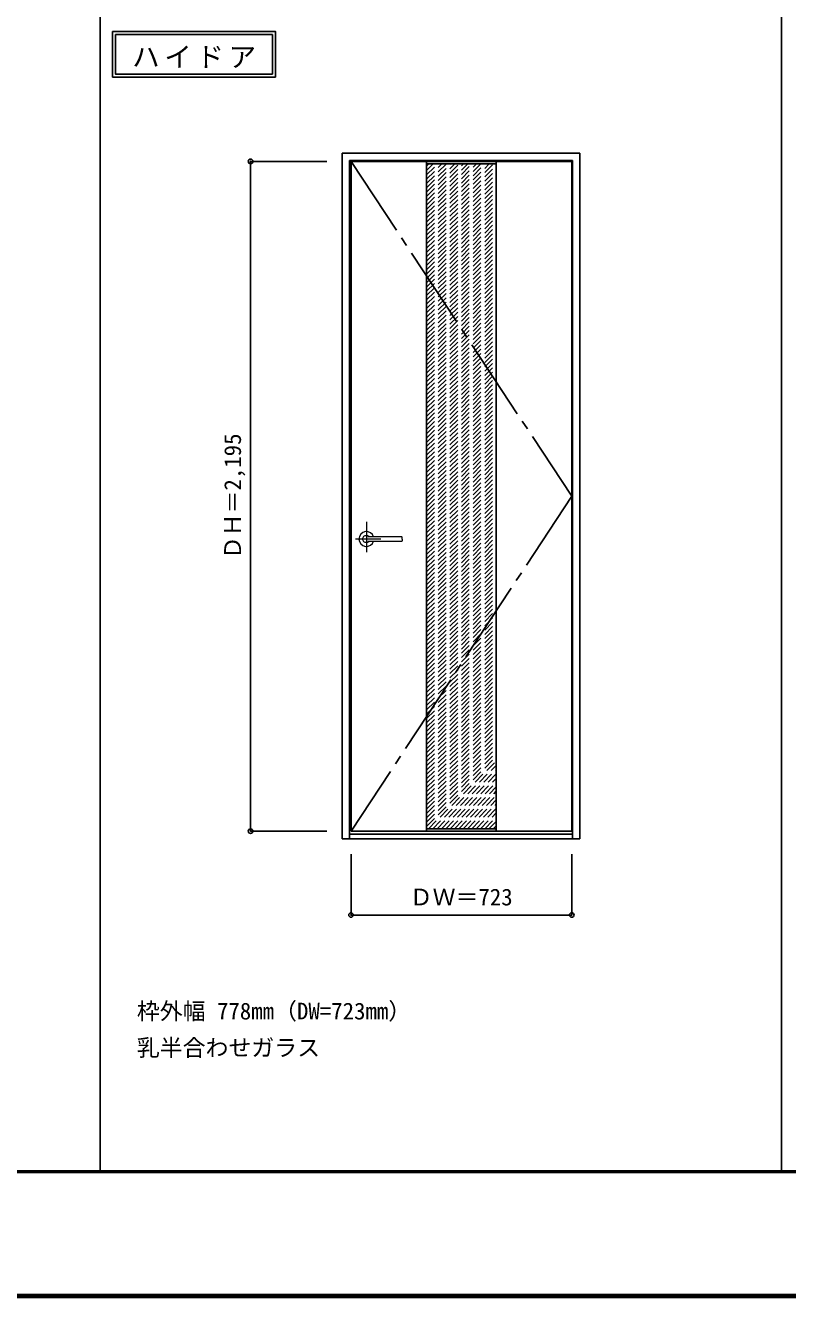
# Model space of a CAD drawing. Units: millimetres, scale not verified. Extents: x -6000 to 5700, y -4307 to 4175.
# Drawn here: x -3503 to -1007, y -4205 to -36 of the extents above; entities that cross this region are included whole.
import ezdxf
from ezdxf.enums import TextEntityAlignment as Align

# ---------------------------------------------------------------- set-up
doc = ezdxf.new("R2010")
doc.units = ezdxf.units.MM
doc.header["$LTSCALE"] = 30
doc.header["$PDMODE"] = 32
doc.header["$PDSIZE"] = 15
for name, pattern in [('CHAIN1', [8, 5, -1, 1, -1]), ('CHAIN2', [12, 9, -1, 1, -1]), ('DASHED1', [1.8, 1.2, -0.6])]:
    doc.linetypes.add(name, pattern=pattern)
for name, color, linetype in [('0-2_扉', 3, 'Continuous'), ('0-3_仕上げ', 3, 'Continuous'), ('0-4_枠', 3, 'Continuous'), ('0-7', 7, 'CHAIN2'), ('0-A_文字', 7, 'Continuous'), ('0-B_寸法', 7, 'Continuous'), ('0-C_ハッチ', 4, 'DASHED1'), ('F-1_枠', 6, 'Continuous')]:
    doc.layers.add(name, color=color, linetype=linetype)
doc.layers.add('0-5_レバー', color=7, linetype='Continuous', lineweight=18)
doc.styles.add('ＭＳ ゴシック', font='')
doc.styles.get('ＭＳ ゴシック').set_extended_font_data('MS Gothic')

msp = doc.modelspace()

# ---------------------------------------------------------------- linework, layer by layer
at = {"layer": '0-2_扉'}
for p, q in [((-2436.8, -481.25), (-1713.8, -481.25)), ((-2436.8, -2676.25), (-2436.8, -481.25)), ((-1713.8, -2676.25), (-1713.8, -481.25)), ((-2436.8, -2676.25), (-1713.8, -2676.25))]:
    msp.add_line(p, q, dxfattribs=at)
at = {"layer": '0-3_仕上げ'}
for p, q in [((-2189.3, -481.25), (-2189.3, -2676.25)), ((-1961.3, -481.25), (-1961.3, -2676.25))]:
    msp.add_line(p, q, dxfattribs=at)
at = {"layer": '0-3_仕上げ', "color": 7}
for p, q in [((-2189.3, -489.25), (-1961.3, -489.25)), ((-2189.3, -2668.25), (-1961.3, -2668.25))]:
    msp.add_line(p, q, dxfattribs=at)
at = {"layer": '0-4_枠'}
for p, q in [((-2465.8, -454.25), (-1687.8, -454.25)), ((-2465.8, -2701.25), (-2465.8, -454.25)), ((-1687.8, -2701.25), (-1687.8, -454.25)), ((-2441.8, -478.25), (-1711.8, -478.25)), ((-2441.8, -2701.25), (-2441.8, -478.25)), ((-1711.8, -2701.25), (-1711.8, -478.25)), ((-2465.8, -2701.25), (-1687.8, -2701.25)), ((-2441.8, -2686.25), (-1711.8, -2686.25))]:
    msp.add_line(p, q, dxfattribs=at)
at = {"layer": '0-5_レバー', "color": 4, "linetype": 'CHAIN1'}
for p, q in [((-2386.3, -1662.29), (-2386.3, -1762.14)), ((-2339.5, -1718.75), (-2422.52, -1718.75))]:
    msp.add_line(p, q, dxfattribs=at)
at = {"layer": '0-5_レバー'}
for q in [(-2269.3, -1713.26), (-2269.3, -1724.25)]:
    msp.add_line((-2269.3, -1718.75), q, dxfattribs=at)
for points in [[(-2376.34, -1711.76), (-2377.11, -1710.97), (-2379.08, -1709.6), (-2381.32, -1708.59), (-2383.76, -1707.96), (-2386.3, -1707.75), (-2388.84, -1707.96), (-2391.27, -1708.59), (-2393.52, -1709.6), (-2395.49, -1710.97), (-2397.11, -1712.64), (-2398.31, -1714.54), (-2399.05, -1716.6), (-2399.3, -1718.75), (-2399.05, -1720.9), (-2398.31, -1722.96), (-2397.11, -1724.86), (-2395.49, -1726.53), (-2393.52, -1727.9), (-2391.27, -1728.91), (-2388.84, -1729.54), (-2386.3, -1729.75), (-2383.76, -1729.54), (-2381.32, -1728.91), (-2379.08, -1727.9), (-2377.11, -1726.53), (-2376.34, -1725.74)], [(-2270.8, -1711.75), (-2280.53, -1711.75), (-2290.71, -1711.75), (-2300.31, -1711.75), (-2309.3, -1711.75), (-2317.71, -1711.75), (-2325.52, -1711.75), (-2332.34, -1711.75), (-2338.64, -1711.75), (-2344.4, -1711.75), (-2349.65, -1711.75), (-2354.44, -1711.75), (-2359.09, -1711.75), (-2363.3, -1711.75), (-2367.05, -1711.75), (-2369.05, -1711.75), (-2370.9, -1711.75), (-2372.91, -1711.76), (-2375.32, -1711.76), (-2376.81, -1711.76), (-2378.35, -1711.76), (-2379.87, -1711.76), (-2380.97, -1711.76), (-2381.43, -1711.76), (-2381.43, -1711.77)], [(-2381.28, -1725.74), (-2381.15, -1725.74), (-2380.71, -1725.74), (-2379.99, -1725.74), (-2378.97, -1725.74), (-2377.71, -1725.74), (-2376.36, -1725.74), (-2373.5, -1725.74), (-2370.52, -1725.75), (-2367.5, -1725.75), (-2364.46, -1725.75), (-2361.39, -1725.75), (-2358.31, -1725.75), (-2354.31, -1725.75), (-2349.9, -1725.75), (-2344.93, -1725.75), (-2339.4, -1725.75), (-2333.31, -1725.75), (-2326.66, -1725.75), (-2319.45, -1725.75), (-2310.86, -1725.75), (-2301.6, -1725.75), (-2291.66, -1725.75), (-2281.05, -1725.75), (-2270.8, -1725.75)], [(-2270.8, -1711.75), (-2279.88, -1711.75), (-2280.28, -1711.75)]]:
    msp.add_lwpolyline(points, dxfattribs=at)
for centre, radius, start, end in [((-2386.3, -1718.75), 24.55, 16.59952, 343.36736), ((-2270.8, -1713.25), 1.5, 0.00847, 89.9163), ((-2270.8, -1713.25), 1.5, 360, 90.17419), ((-2270.8, -1724.25), 1.5, 270.16419, 0), ((-2270.8, -1724.25), 1.5, 269.91059, 359.99153)]:
    msp.add_arc(centre, radius, start, end, dxfattribs=at)
at = {"layer": '0-7'}
msp.add_lwpolyline([(-2436.8, -481.25), (-1713.8, -1578.75), (-2436.8, -2676.25)], dxfattribs=at)
at = {"layer": '0-A_文字'}
for p, q in [((-3218.4, -55.5), (-3218.4, -205.5)), ((-3208.4, -65.5), (-2694.07, -65.5)), ((-2694.07, -65.5), (-2694.07, -195.5)), ((-3218.4, -205.5), (-2684.07, -205.5))]:
    msp.add_line(p, q, dxfattribs=at)
for points in [[(-3218.4, -55.5), (-2684.07, -55.5), (-2684.07, -205.5)], [(-3208.4, -65.5), (-3208.4, -195.5), (-2694.07, -195.5)]]:
    msp.add_lwpolyline(points, dxfattribs=at)
at = {"layer": '0-B_寸法', "color": 4}
for p, q in [((-2765.8, -481.25), (-2515.8, -481.25)), ((-2765.8, -481.25), (-2765.8, -2676.25)), ((-2765.8, -2676.25), (-2515.8, -2676.25)), ((-2436.8, -2951.25), (-2436.8, -2751.25)), ((-1713.8, -2951.25), (-1713.8, -2751.25)), ((-2436.8, -2951.25), (-1713.8, -2951.25))]:
    msp.add_line(p, q, dxfattribs=at)
at = {"layer": '0-B_寸法'}
for p in [(-2765.8, -481.25), (-2765.8, -2676.25), (-2436.8, -2951.25), (-1713.8, -2951.25)]:
    msp.add_point(p, dxfattribs=at)
at = {"layer": '0-C_ハッチ'}
for p, q in [((-2189.3, -708.94), (-1969.61, -489.25)), ((-2189.3, -694.8), (-1983.75, -489.25)), ((-2189.3, -680.66), (-1997.89, -489.25)), ((-2189.3, -666.52), (-2012.03, -489.25)), ((-2189.3, -652.38), (-2026.17, -489.25)), ((-2189.3, -638.23), (-2040.32, -489.25)), ((-2189.3, -624.09), (-2054.46, -489.25)), ((-2189.3, -609.95), (-2068.6, -489.25)), ((-2189.3, -595.81), (-2082.74, -489.25)), ((-2189.3, -581.67), (-2096.88, -489.25)), ((-2189.3, -567.52), (-2111.03, -489.25)), ((-2189.3, -553.38), (-2125.17, -489.25)), ((-2189.3, -539.24), (-2139.31, -489.25)), ((-2189.3, -525.1), (-2153.45, -489.25)), ((-2189.3, -510.95), (-2167.6, -489.25)), ((-2189.3, -496.81), (-2181.74, -489.25)), ((-2189.3, -723.09), (-1961.3, -495.09)), ((-2189.3, -737.23), (-1961.3, -509.23)), ((-2189.3, -751.37), (-1961.3, -523.37)), ((-2189.3, -765.51), (-1961.3, -537.51)), ((-2189.3, -779.66), (-1961.3, -551.66)), ((-2189.3, -793.8), (-1961.3, -565.8)), ((-2189.3, -807.94), (-1961.3, -579.94)), ((-2189.3, -822.08), (-1961.3, -594.08)), ((-2189.3, -836.22), (-1961.3, -608.22)), ((-2189.3, -850.37), (-1961.3, -622.37)), ((-2189.3, -864.51), (-1961.3, -636.51)), ((-2189.3, -878.65), (-1961.3, -650.65)), ((-2189.3, -892.79), (-1961.3, -664.79)), ((-2189.3, -906.93), (-1961.3, -678.93)), ((-2189.3, -921.08), (-1961.3, -693.08)), ((-2189.3, -935.22), (-1961.3, -707.22)), ((-2189.3, -949.36), (-1961.3, -721.36)), ((-2189.3, -963.5), (-1961.3, -735.5)), ((-2189.3, -977.65), (-1961.3, -749.65)), ((-2189.3, -991.79), (-1961.3, -763.79)), ((-2189.3, -1005.93), (-1961.3, -777.93)), ((-2189.3, -1020.07), (-1961.3, -792.07)), ((-2189.3, -1034.21), (-1961.3, -806.21)), ((-2189.3, -1048.36), (-1961.3, -820.36)), ((-2189.3, -1062.5), (-1961.3, -834.5)), ((-2189.3, -1076.64), (-1961.3, -848.64)), ((-2189.3, -1090.78), (-1961.3, -862.78)), ((-2189.3, -1104.92), (-1961.3, -876.92)), ((-2189.3, -1119.07), (-1961.3, -891.07)), ((-2189.3, -1133.21), (-1961.3, -905.21)), ((-2189.3, -1147.35), (-1961.3, -919.35)), ((-2189.3, -1161.49), (-1961.3, -933.49)), ((-2189.3, -1175.64), (-1961.3, -947.64)), ((-2189.3, -1189.78), (-1961.3, -961.78)), ((-2189.3, -1203.92), (-1961.3, -975.92)), ((-2189.3, -1218.06), (-1961.3, -990.06)), ((-2189.3, -1232.2), (-1961.3, -1004.2)), ((-2189.3, -1246.35), (-1961.3, -1018.35)), ((-2189.3, -1260.49), (-1961.3, -1032.49)), ((-2189.3, -1274.63), (-1961.3, -1046.63)), ((-2189.3, -1288.77), (-1961.3, -1060.77)), ((-2189.3, -1302.91), (-1961.3, -1074.91)), ((-2189.3, -1317.06), (-1961.3, -1089.06)), ((-2189.3, -1331.2), (-1961.3, -1103.2)), ((-2189.3, -1345.34), (-1961.3, -1117.34)), ((-2189.3, -1359.48), (-1961.3, -1131.48)), ((-2189.3, -1373.62), (-1961.3, -1145.62)), ((-2189.3, -1387.77), (-1961.3, -1159.77)), ((-2189.3, -1401.91), (-1961.3, -1173.91)), ((-2189.3, -1416.05), (-1961.3, -1188.05)), ((-2189.3, -1430.19), (-1961.3, -1202.19)), ((-2189.3, -1444.34), (-1961.3, -1216.34)), ((-2189.3, -1458.48), (-1961.3, -1230.48)), ((-2189.3, -1472.62), (-1961.3, -1244.62)), ((-2189.3, -1486.76), (-1961.3, -1258.76)), ((-2189.3, -1500.9), (-1961.3, -1272.9)), ((-2189.3, -1515.05), (-1961.3, -1287.05)), ((-2189.3, -1529.19), (-1961.3, -1301.19)), ((-2189.3, -1543.33), (-1961.3, -1315.33)), ((-2189.3, -1557.47), (-1961.3, -1329.47)), ((-2189.3, -1571.61), (-1961.3, -1343.61)), ((-2189.3, -1585.76), (-1961.3, -1357.76)), ((-2189.3, -1599.9), (-1961.3, -1371.9)), ((-2189.3, -1614.04), (-1961.3, -1386.04)), ((-2189.3, -1628.18), (-1961.3, -1400.18)), ((-2189.3, -1642.33), (-1961.3, -1414.33)), ((-2189.3, -1656.47), (-1961.3, -1428.47)), ((-2189.3, -1670.61), (-1961.3, -1442.61)), ((-2189.3, -1684.75), (-1961.3, -1456.75)), ((-2189.3, -1698.89), (-1961.3, -1470.89)), ((-2189.3, -1713.04), (-1961.3, -1485.04)), ((-2189.3, -1727.18), (-1961.3, -1499.18)), ((-2189.3, -1741.32), (-1961.3, -1513.32)), ((-2189.3, -1755.46), (-1961.3, -1527.46)), ((-2189.3, -1769.6), (-1961.3, -1541.6)), ((-2189.3, -1783.75), (-1961.3, -1555.75)), ((-2189.3, -1797.89), (-1961.3, -1569.89)), ((-2189.3, -1812.03), (-1961.3, -1584.03)), ((-2189.3, -1826.17), (-1961.3, -1598.17)), ((-2189.3, -1840.32), (-1961.3, -1612.32)), ((-2189.3, -1854.46), (-1961.3, -1626.46)), ((-2189.3, -1868.6), (-1961.3, -1640.6)), ((-2189.3, -1882.74), (-1961.3, -1654.74)), ((-2189.3, -1896.88), (-1961.3, -1668.88)), ((-2189.3, -1911.03), (-1961.3, -1683.03)), ((-2189.3, -1925.17), (-1961.3, -1697.17)), ((-2189.3, -1939.31), (-1961.3, -1711.31)), ((-2189.3, -1953.45), (-1961.3, -1725.45)), ((-2189.3, -1967.59), (-1961.3, -1739.59)), ((-2189.3, -1981.74), (-1961.3, -1753.74)), ((-2189.3, -1995.88), (-1961.3, -1767.88)), ((-2189.3, -2010.02), (-1961.3, -1782.02)), ((-2189.3, -2024.16), (-1961.3, -1796.16)), ((-2189.3, -2038.31), (-1961.3, -1810.31)), ((-2189.3, -2052.45), (-1961.3, -1824.45)), ((-2189.3, -2066.59), (-1961.3, -1838.59)), ((-2189.3, -2080.73), (-1961.3, -1852.73)), ((-2189.3, -2094.87), (-1961.3, -1866.87)), ((-2189.3, -2109.02), (-1961.3, -1881.02)), ((-2189.3, -2123.16), (-1961.3, -1895.16)), ((-2189.3, -2137.3), (-1961.3, -1909.3)), ((-2189.3, -2151.44), (-1961.3, -1923.44)), ((-2189.3, -2165.58), (-1961.3, -1937.58)), ((-2189.3, -2179.73), (-1961.3, -1951.73)), ((-2189.3, -2193.87), (-1961.3, -1965.87)), ((-2189.3, -2208.01), (-1961.3, -1980.01)), ((-2189.3, -2222.15), (-1961.3, -1994.15)), ((-2189.3, -2236.3), (-1961.3, -2008.3)), ((-2189.3, -2250.44), (-1961.3, -2022.44)), ((-2189.3, -2264.58), (-1961.3, -2036.58)), ((-2189.3, -2278.72), (-1961.3, -2050.72)), ((-2189.3, -2292.86), (-1961.3, -2064.86)), ((-2189.3, -2307.01), (-1961.3, -2079.01)), ((-2189.3, -2321.15), (-1961.3, -2093.15)), ((-2189.3, -2335.29), (-1961.3, -2107.29)), ((-2189.3, -2349.43), (-1961.3, -2121.43)), ((-2189.3, -2363.57), (-1961.3, -2135.57)), ((-2189.3, -2377.72), (-1961.3, -2149.72)), ((-2189.3, -2391.86), (-1961.3, -2163.86)), ((-2189.3, -2406), (-1961.3, -2178)), ((-2189.3, -2420.14), (-1961.3, -2192.14)), ((-2189.3, -2434.29), (-1961.3, -2206.29)), ((-2189.3, -2448.43), (-1961.3, -2220.43)), ((-2189.3, -2462.57), (-1961.3, -2234.57)), ((-2189.3, -2476.71), (-1961.3, -2248.71)), ((-2189.3, -2490.85), (-1961.3, -2262.85)), ((-2189.3, -2505), (-1961.3, -2277)), ((-2189.3, -2519.14), (-1961.3, -2291.14)), ((-2189.3, -2533.28), (-1961.3, -2305.28)), ((-2189.3, -2547.42), (-1961.3, -2319.42)), ((-2189.3, -2561.56), (-1961.3, -2333.56)), ((-2189.3, -2575.71), (-1961.3, -2347.71)), ((-2189.3, -2589.85), (-1961.3, -2361.85)), ((-2189.3, -2603.99), (-1961.3, -2375.99)), ((-2189.3, -2618.13), (-1961.3, -2390.13)), ((-2189.3, -2632.27), (-1961.3, -2404.27)), ((-2189.3, -2646.42), (-1961.3, -2418.42)), ((-2189.3, -2660.56), (-1961.3, -2432.56)), ((-2182.85, -2668.25), (-1961.3, -2446.7)), ((-2168.71, -2668.25), (-1961.3, -2460.84)), ((-2154.56, -2668.25), (-1961.3, -2474.99)), ((-2140.42, -2668.25), (-1961.3, -2489.13)), ((-2126.28, -2668.25), (-1961.3, -2503.27)), ((-2112.14, -2668.25), (-1961.3, -2517.41)), ((-2098, -2668.25), (-1961.3, -2531.55)), ((-2083.85, -2668.25), (-1961.3, -2545.7)), ((-2069.71, -2668.25), (-1961.3, -2559.84)), ((-2055.57, -2668.25), (-1961.3, -2573.98)), ((-2041.43, -2668.25), (-1961.3, -2588.12)), ((-2027.28, -2668.25), (-1961.3, -2602.26)), ((-2013.14, -2668.25), (-1961.3, -2616.41)), ((-1999, -2668.25), (-1961.3, -2630.55)), ((-1984.86, -2668.25), (-1961.3, -2644.69)), ((-1970.72, -2668.25), (-1961.3, -2658.83))]:
    msp.add_line(p, q, dxfattribs=at)
at = {"layer": 'F-1_枠'}
for p, q in [((-3258.4, 4175), (-3258.4, -3790)), ((-1026.8, 4175), (-1026.8, -3790)), ((5700, -3790), (-6000, -3790)), ((5700, -3795), (-6000, -3795)), ((5700, -4195), (-6000, -4195)), ((5700, -4200), (-6000, -4200)), ((5700, -4205), (-6000, -4205))]:
    msp.add_line(p, q, dxfattribs=at)

# ---------------------------------------------------------------- texts
at = {"layer": '0-A_文字', "style": 'ＭＳ ゴシック'}
for s, p in [('枠外幅 778mm（DW=723mm）', (-3138.4, -3310)), ('乳半合わせガラス', (-3138.4, -3430))]:
    msp.add_text(s, height=54.99, dxfattribs=at).set_placement(p, align=Align.BOTTOM_LEFT)
at = {"layer": '0-A_文字', "insert": (-3153.74, -175.5), "char_height": 65.98, "attachment_point": 7, "style": 'ＭＳ ゴシック'}
msp.add_mtext('\\T1.17;ハイドア', dxfattribs=at)
at = {"layer": '0-B_寸法', "style": 'ＭＳ ゴシック'}
msp.add_text('ＤＨ＝2,195', height=54.99, rotation=90, dxfattribs=at).set_placement((-2780.8, -1785), align=Align.BOTTOM_LEFT)
msp.add_text('ＤＷ＝723', height=54.99, dxfattribs=at).set_placement((-2244.55, -2936.25), align=Align.BOTTOM_LEFT)

doc.saveas('drawing.dxf')
